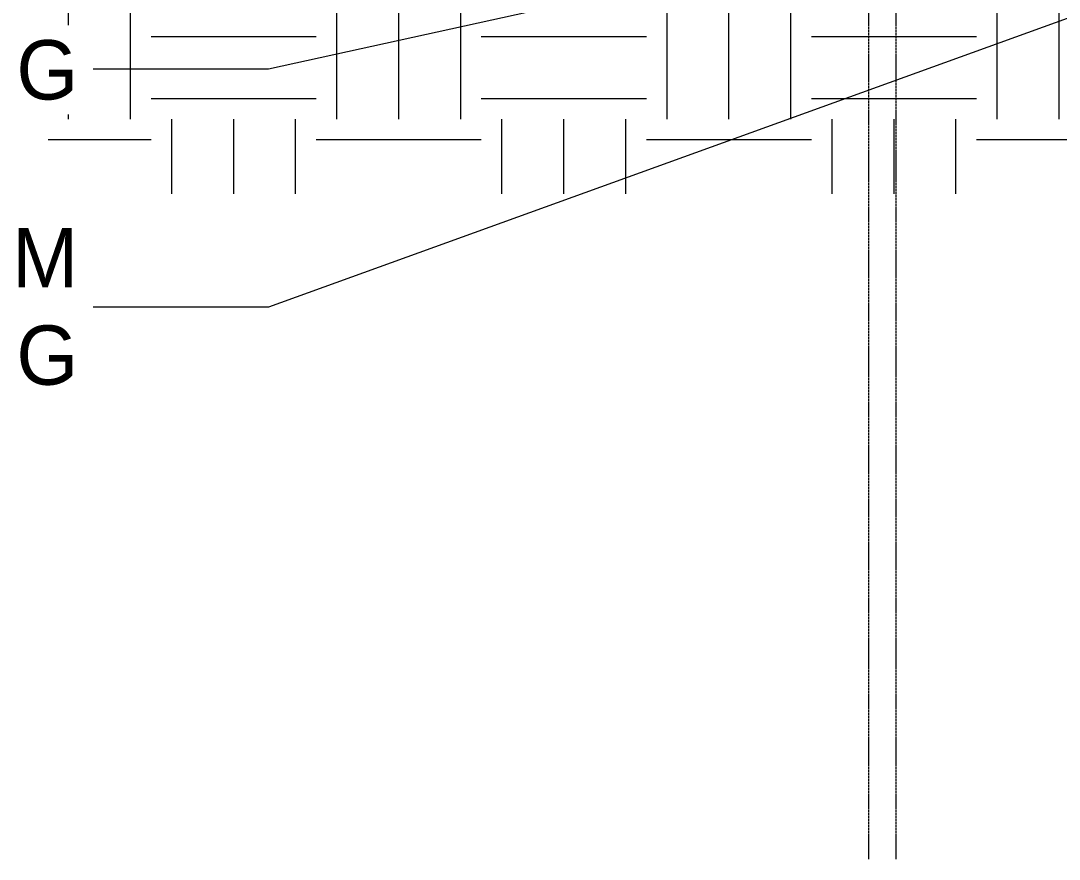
# Model space of a CAD drawing. Header units: inches. Extents: x -23445 to -52, y -314 to 853.
# Drawn here: x -9212 to -8910.1, y -293 to -49.3 of the extents above; entities that cross this region are included whole.
import ezdxf

# ---------------------------------------------------------------- set-up
doc = ezdxf.new("R2010")
doc.units = ezdxf.units.IN
doc.header["$MEASUREMENT"] = 0
doc.linetypes.add('Grid Line 1_2_', pattern=[0.875, 0.5, -0.125, 0.125, -0.125])
for name, color, linetype, lineweight in [('A-ANNO-IDEN', 131, 'Continuous', 9), ('C-TOPO', 7, 'Continuous', 9), ('S-GRID', 1, 'Continuous', 9)]:
    doc.layers.add(name, color=color, linetype=linetype, lineweight=lineweight)
doc.styles.add('Century Gothic', font='GOTHIC.TTF', dxfattribs={"height": 17.245342})

msp = doc.modelspace()

# ---------------------------------------------------------------- hatches: boundary and pattern name
at = {"layer": 'C-TOPO'}
h = msp.add_hatch(dxfattribs=at)
h.set_pattern_fill('FP_46', color=256, style=0, pattern_type=2)
h.set_pattern_definition([(0, (-21606.15, 72.08), (48, 48), [48, -48]), (0, (-21606.15, 90.08), (48, 48), [48, -48]), (0, (-21606.15, 108.08), (48, 48), [48, -48]), (90, (-21600.15, 114.08), (-48, 48), [48, -48]), (90, (-21582.15, 114.08), (-48, 48), [48, -48]), (90, (-21564.15, 114.08), (-48, 48), [48, -48])])
h.paths.add_polyline_path([(-9049.10649, -99.61925), (-7295.09979, -99.61925), (-7295.09979, -48), (-7307.45495, -48), (-7307.45495, -36), (-7302.45495, -36), (-7302.45495, -6), (-8960.95495, -6), (-8960.95495, -36), (-8955.95495, -36), (-8955.95495, -48), (-8973.95495, -48), (-8973.95495, -36), (-8970.95495, -36), (-8970.95495, 0), (-9204.03049, 0), (-9204.03049, -99.61925), (-9052.94286, -99.61925)], flags=0)

# ---------------------------------------------------------------- linework, layer by layer
at = {"layer": 'A-ANNO-IDEN', "color": 153}
for p, q in [((-8767.97105, 18.27469), (-9139.99462, -63.34601)), ((-8749.36657, 8.63911), (-9139.99462, -132.5435)), ((-9139.99462, -63.34601), (-9195.35067, -63.34601)), ((-9139.99462, -132.5435), (-9195.35067, -132.5435))]:
    msp.add_line(p, q, dxfattribs=at)
at = {"layer": 'S-GRID', "linetype": 'Grid Line 1_2_'}
for p, q in [((-8965.45495, -293.03588), (-8965.45495, 738.65708)), ((-8965.45495, -293.03588), (-8965.45495, 738.65708)), ((-8957.45495, -293.03588), (-8957.45495, 738.65708)), ((-8957.45495, -293.03588), (-8957.45495, 738.65708))]:
    msp.add_line(p, q, dxfattribs=at)

# ---------------------------------------------------------------- next in the draw order: texts
at = {"layer": 'A-ANNO-IDEN', "char_height": 17.2453416, "attachment_point": 3, "line_spacing_factor": 0.984117, "style": 'Century Gothic', "bg_fill": 3, "box_fill_scale": 1.25, "bg_fill_color": 0, "bg_fill_transparency": 0}
for s, insert, width in [('SAFETY GLAZING', (-9195.35067, -54.95782), 225.504), ('INTERIOR GRADE ALUMINUM\\PSTOREFRONT W/ SAFETY GLAZING', (-9195.35067, -109.58387), 451.656)]:
    msp.add_mtext(s, dxfattribs=dict(at, insert=insert, width=width))

doc.saveas('drawing.dxf')
